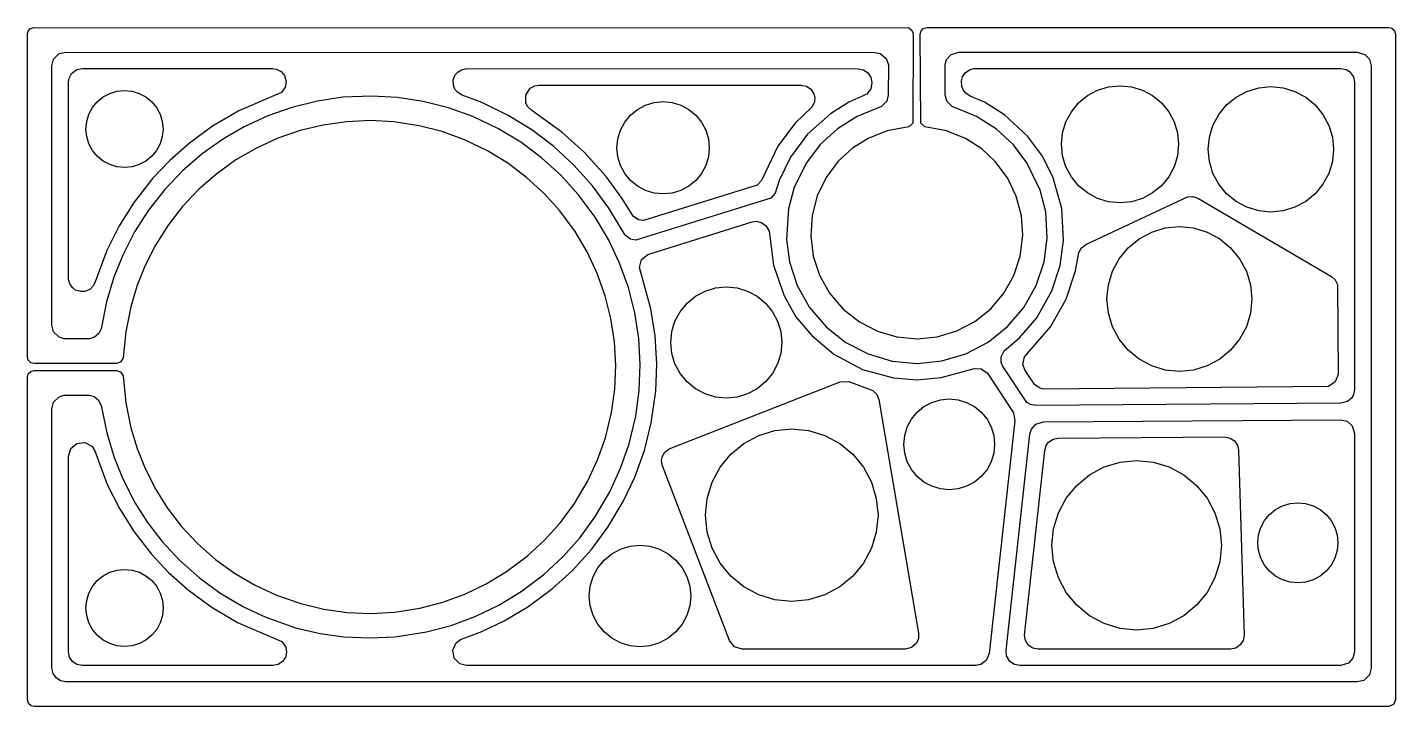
# Model space of a CAD drawing. Header units: millimetres. Extents: x 0 to 200, y 0 to 99.
import ezdxf

# ---------------------------------------------------------------- set-up
doc = ezdxf.new("R2010")
doc.units = ezdxf.units.MM

msp = doc.modelspace()

# ---------------------------------------------------------------- linework, layer by layer
for points in [[(199, 0), (1, 0), (0.55, 0.11), (0.15, 0.47), (0, 1), (0, 48.13), (0.13, 48.63), (0.5, 48.99), (0.98, 49.12), (13.03, 49.13), (13.61, 48.94), (14.01, 48.31), (14.38, 44.41), (15.12, 40.72), (16.03, 37.71), (17.2, 34.8), (18.77, 31.72), (20.45, 29.07), (22.55, 26.33), (24.91, 23.81), (27.5, 21.52), (30.3, 19.49), (33.28, 17.74), (36.41, 16.29), (39.97, 15.05), (43.33, 14.25), (46.75, 13.77), (50.2, 13.63), (53.65, 13.81), (57.38, 14.39), (60.72, 15.26), (63.96, 16.44), (67.08, 17.93), (70.04, 19.72), (73.06, 21.98), (75.6, 24.31), (77.91, 26.88), (79.96, 29.66), (81.88, 32.9), (83.34, 36.04), (84.49, 39.29), (85.38, 42.96), (85.85, 46.38), (86, 49.83), (85.81, 53.28), (85.3, 56.69), (84.46, 60.04), (83.3, 63.3), (81.84, 66.43), (80.08, 69.4), (77.85, 72.44), (75.53, 75), (72.98, 77.33), (70.22, 79.41), (67.28, 81.21), (63.88, 82.84), (60.63, 84.02), (57.29, 84.88), (53.56, 85.45), (50.11, 85.62), (46.66, 85.47), (43.24, 84.98), (39.88, 84.17), (36.62, 83.05), (33.48, 81.61), (30.49, 79.88), (27.68, 77.87), (25.07, 75.6), (22.7, 73.09), (20.57, 70.36), (18.72, 67.45), (17.16, 64.37), (16, 61.45), (15.1, 58.44), (14.37, 54.75), (14.01, 50.95), (13.61, 50.31), (13.03, 50.12), (0.99, 50.12), (0.51, 50.25), (0.14, 50.62), (0, 51.12), (0, 98.25), (0.11, 98.7), (0.48, 99.1), (1, 99.25), (128.83, 99.2), (129.3, 98.85), (129.5, 98.29), (129.41, 85.26), (128.83, 84.74), (125.67, 84.13), (122.91, 83.03), (120.63, 81.59), (118.53, 79.68), (116.75, 77.3), (115.46, 74.62), (114.7, 71.75), (114.51, 68.79), (114.88, 65.84), (115.81, 63.02), (117.26, 60.42), (119.27, 58.06), (121.61, 56.22), (124.25, 54.86), (127.1, 54.02), (130.06, 53.75), (133.01, 54.05), (135.86, 54.9), (138.49, 56.28), (140.81, 58.14), (142.73, 60.41), (144.18, 63), (145.12, 65.82), (145.5, 68.9), (145.3, 71.73), (144.55, 74.61), (143.26, 77.28), (141.48, 79.66), (139.5, 81.5), (137.11, 83.03), (134.35, 84.13), (131.18, 84.73), (130.6, 85.25), (130.5, 98.28), (130.63, 98.73), (130.96, 99.09), (131.5, 99.25), (199, 99.25), (199.45, 99.14), (199.85, 98.77), (200, 98.25), (200, 0.99), (199.71, 0.29), (199, 0), (199, 0)], [(5.6, 3.6), (4.83, 3.75), (4.19, 4.19), (3.75, 4.83), (3.6, 5.6), (3.6, 43.52), (3.84, 44.47), (4.66, 45.29), (5.4, 45.52), (9.05, 45.52), (9.77, 45.3), (10.36, 44.84), (10.8, 44), (11.6, 39.99), (12.68, 36.39), (13.98, 33.18), (15.76, 29.75), (17.58, 26.89), (19.66, 24.18), (22.24, 21.39), (25.14, 18.81), (28.14, 16.61), (31.48, 14.63), (34.84, 13.05), (39.2, 11.53), (42.81, 10.69), (46.28, 10.21), (50.07, 10.03), (53.78, 10.21), (58.34, 10.92), (61.93, 11.87), (65.57, 13.22), (68.92, 14.84), (72.18, 16.82), (75.47, 19.31), (78.32, 21.95), (80.79, 24.73), (83.04, 27.81), (85.13, 31.37), (86.72, 34.82), (87.98, 38.42), (88.94, 42.44), (89.45, 46.2), (89.59, 50), (89.38, 53.79), (88.79, 57.55), (87.86, 61.23), (86.57, 64.8), (84.95, 68.24), (82.99, 71.52), (80.53, 74.83), (77.98, 77.64), (75.16, 80.2), (72.12, 82.47), (68.85, 84.44), (65.13, 86.22), (61.55, 87.5), (57.85, 88.43), (54.08, 89.01), (50.35, 89.22), (46.09, 89.03), (42.42, 88.49), (38.65, 87.56), (35.14, 86.33), (31.69, 84.73), (28.66, 82.98), (25.57, 80.78), (22.69, 78.3), (20.07, 75.55), (17.72, 72.56), (15.67, 69.36), (13.94, 65.98), (12.65, 62.76), (11.57, 59.16), (10.79, 55.22), (10.43, 54.5), (9.82, 53.97), (9.06, 53.74), (5.4, 53.73), (4.66, 53.96), (3.84, 54.78), (3.6, 55.73), (3.6, 93.65), (3.84, 94.59), (4.66, 95.41), (5.6, 95.65), (123.87, 95.6), (124.63, 95.44), (125.53, 94.7), (125.86, 93.78), (125.84, 89.4), (125.61, 88.49), (124.83, 87.68), (121.31, 86.25), (118.42, 84.43), (115.89, 82.12), (113.89, 79.48), (112.1, 75.9), (111.24, 72.73), (110.94, 68.27), (111.38, 65.01), (112.53, 61.54), (114.33, 58.34), (116.81, 55.45), (119.63, 53.21), (122.88, 51.53), (126.39, 50.5), (130.04, 50.15), (133.68, 50.51), (137.19, 51.56), (140.43, 53.26), (143.29, 55.54), (145.66, 58.33), (147.46, 61.52), (148.62, 65), (149.06, 68.43), (148.85, 72.28), (148.04, 75.46), (146.11, 79.48), (144.13, 82.09), (141.67, 84.37), (138.72, 86.24), (135.17, 87.68), (134.39, 88.49), (134.17, 89.4), (134.14, 93.83), (134.37, 94.58), (135.02, 95.31), (136.14, 95.65), (194.4, 95.65), (195.51, 95.31), (196.16, 94.59), (196.4, 93.65), (196.4, 5.6), (196.16, 4.66), (195.34, 3.84), (194.4, 3.6), (5.6, 3.6), (5.6, 3.6)], [(9.92, 62.06), (9.67, 61.52), (9.12, 60.97), (8.39, 60.67), (7.81, 60.64), (7.06, 60.87), (6.59, 61.22), (6.24, 61.69), (6.01, 62.43), (6, 91.25), (6.09, 91.83), (6.45, 92.52), (7.24, 93.1), (8, 93.25), (35.82, 93.24), (36.4, 93.15), (37.08, 92.79), (37.57, 92.2), (37.82, 91.28), (37.69, 90.52), (37.14, 89.73), (30.93, 87.04), (27.06, 84.8), (23.69, 82.35), (20.82, 79.82), (18.3, 77.16), (15.59, 73.7), (13.41, 70.23), (11.6, 66.64), (9.92, 62.06), (9.92, 62.06)], [(63.55, 89.34), (62.87, 89.76), (62.5, 90.22), (62.28, 90.78), (62.26, 91.57), (62.55, 92.31), (62.95, 92.76), (63.46, 93.07), (64.23, 93.22), (121.45, 93.2), (122.22, 93.04), (122.87, 92.61), (123.3, 91.95), (123.45, 91.18), (123.29, 90.28), (122.7, 89.5), (120.06, 88.31), (117.38, 86.64), (114.05, 83.66), (111.55, 80.27), (109.91, 76.89), (109.32, 75.04), (108.67, 74.28), (88.92, 68.15), (88.15, 68.3), (87.36, 68.89), (85, 72.83), (82.6, 76.1), (79.9, 79.12), (76.93, 81.85), (73.72, 84.28), (70.3, 86.39), (66.42, 88.28), (63.55, 89.34), (63.55, 89.34)], [(137.81, 89.2), (137.16, 89.63), (136.8, 90.1), (136.6, 90.65), (136.56, 91.43), (136.7, 92), (137.13, 92.66), (137.79, 93.1), (138.36, 93.24), (192, 93.25), (192.77, 93.1), (193.27, 92.8), (193.85, 92.02), (194, 91.25), (194, 46.32), (193.85, 45.56), (193.55, 45.05), (192.95, 44.56), (192.01, 44.32), (147.4, 44), (146.62, 44.15), (146.11, 44.46), (142.54, 49.78), (142.35, 50.33), (142.36, 51.11), (142.79, 51.99), (145.04, 53.89), (147.54, 56.82), (149.73, 60.73), (150.96, 64.47), (151.44, 68.1), (151.21, 72.77), (149.93, 77.25), (148.37, 80.41), (146.21, 83.35), (142.83, 86.48), (139.9, 88.33), (137.81, 89.2), (137.81, 89.2)], [(19.83, 84.39), (19.72, 83.3), (19.4, 82.24), (18.88, 81.27), (18.18, 80.41), (17.33, 79.71), (16.36, 79.19), (15.3, 78.87), (14.2, 78.76), (13.1, 78.87), (12.05, 79.19), (11.07, 79.71), (10.22, 80.41), (9.52, 81.27), (9, 82.24), (8.68, 83.3), (8.57, 84.39), (8.68, 85.49), (9, 86.55), (9.52, 87.52), (10.22, 88.38), (11.07, 89.08), (12.05, 89.6), (13.1, 89.92), (14.2, 90.03), (15.3, 89.92), (16.36, 89.6), (17.33, 89.08), (18.18, 88.38), (18.88, 87.52), (19.4, 86.55), (19.72, 85.49), (19.83, 84.39), (19.83, 84.39)], [(73.73, 87.11), (73.14, 87.65), (72.87, 88.18), (72.84, 89.36), (73.48, 90.35), (74.18, 90.73), (74.77, 90.82), (113.1, 90.8), (113.88, 90.64), (114.53, 90.2), (114.96, 89.53), (115.09, 88.94), (115.05, 88.35), (114.71, 87.62), (112.23, 85.23), (109.72, 81.88), (107.33, 76.87), (106.68, 76.17), (90.06, 71.01), (89.31, 71.14), (88.53, 71.68), (86.94, 74.25), (84.59, 77.45), (81.37, 81.04), (78.14, 83.96), (73.73, 87.11), (73.73, 87.11)], [(168.28, 82.17), (168.12, 80.5), (167.63, 78.89), (166.84, 77.41), (165.77, 76.11), (164.47, 75.05), (162.99, 74.26), (161.39, 73.77), (159.72, 73.6), (158.05, 73.77), (156.44, 74.26), (154.96, 75.05), (153.66, 76.11), (152.6, 77.41), (151.8, 78.89), (151.32, 80.5), (151.15, 82.17), (151.32, 83.84), (151.8, 85.45), (152.6, 86.93), (153.66, 88.22), (154.96, 89.29), (156.44, 90.08), (158.05, 90.57), (159.72, 90.73), (161.39, 90.57), (162.99, 90.08), (164.47, 89.29), (165.77, 88.22), (166.84, 86.93), (167.63, 85.45), (168.12, 83.84), (168.28, 82.17), (168.28, 82.17)], [(190.93, 81.43), (190.75, 79.64), (190.23, 77.92), (189.38, 76.34), (188.24, 74.95), (186.86, 73.81), (185.27, 72.96), (183.55, 72.44), (181.77, 72.27), (179.98, 72.44), (178.26, 72.96), (176.68, 73.81), (175.29, 74.95), (174.15, 76.34), (173.3, 77.92), (172.78, 79.64), (172.6, 81.43), (172.78, 83.21), (173.3, 84.93), (174.15, 86.52), (175.29, 87.91), (176.68, 89.05), (178.26, 89.89), (179.98, 90.41), (181.77, 90.59), (183.55, 90.41), (185.27, 89.89), (186.86, 89.05), (188.24, 87.91), (189.38, 86.52), (190.23, 84.93), (190.75, 83.21), (190.93, 81.43), (190.93, 81.43)], [(99.68, 81.66), (99.55, 80.34), (99.16, 79.08), (98.54, 77.91), (97.7, 76.89), (96.68, 76.05), (95.51, 75.42), (94.24, 75.04), (92.93, 74.91), (91.61, 75.04), (90.34, 75.42), (89.17, 76.05), (88.15, 76.89), (87.31, 77.91), (86.69, 79.08), (86.3, 80.34), (86.17, 81.66), (86.3, 82.98), (86.69, 84.24), (87.31, 85.41), (88.15, 86.43), (89.17, 87.27), (90.34, 87.9), (91.61, 88.28), (92.93, 88.41), (94.24, 88.28), (95.51, 87.9), (96.68, 87.27), (97.7, 86.43), (98.54, 85.41), (99.16, 84.24), (99.55, 82.98), (99.68, 81.66), (99.68, 81.66)], [(145.84, 49.1), (145.52, 50), (145.74, 51.11), (149.55, 55.51), (151.83, 59.53), (153.23, 63.66), (153.69, 66.35), (154.09, 67.05), (154.73, 67.52), (169.59, 74.5), (170.36, 74.54), (171.09, 74.28), (190.61, 62.84), (191.18, 62.34), (191.52, 61.67), (191.59, 48.51), (191.15, 47.44), (190.19, 46.79), (148.5, 46.41), (147.92, 46.56), (147.26, 47), (145.84, 49.1), (145.84, 49.1)], [(64.17, 6), (63.21, 6.24), (62.39, 7.09), (62.18, 8.25), (62.67, 9.32), (63.3, 9.8), (66.44, 10.98), (69.69, 12.53), (73.14, 14.58), (76.75, 17.25), (79.61, 19.85), (82.46, 22.98), (84.86, 26.21), (87.11, 29.96), (88.78, 33.52), (90.19, 37.43), (91.19, 41.47), (91.85, 46.11), (91.99, 50.02), (91.75, 54.16), (91.12, 58.13), (89.46, 64.16), (89.77, 65.31), (90.68, 66.08), (105.92, 70.82), (106.51, 70.91), (107.28, 70.75), (107.94, 70.31), (108.43, 69.46), (109.04, 64.49), (110.6, 60.04), (112.35, 56.97), (114.67, 54.22), (117.9, 51.5), (122.05, 49.28), (126.6, 48.04), (130.05, 47.75), (133.55, 48.07), (138.44, 49.43), (139.4, 49.36), (140.35, 48.71), (144.13, 42.92), (144.35, 41.77), (140.6, 7.78), (140.15, 6.72), (139.37, 6.15), (138.61, 6), (64.17, 6), (64.17, 6)], [(178.99, 59.57), (178.78, 57.5), (178.18, 55.51), (177.2, 53.68), (175.88, 52.08), (174.28, 50.76), (172.45, 49.78), (170.46, 49.18), (168.39, 48.97), (166.33, 49.18), (164.34, 49.78), (162.51, 50.76), (160.9, 52.08), (159.59, 53.68), (158.61, 55.51), (158.01, 57.5), (157.8, 59.57), (158.01, 61.63), (158.61, 63.62), (159.59, 65.45), (160.9, 67.06), (162.51, 68.37), (164.34, 69.35), (166.33, 69.96), (168.39, 70.16), (170.46, 69.96), (172.45, 69.35), (174.28, 68.37), (175.88, 67.06), (177.2, 65.45), (178.18, 63.62), (178.78, 61.63), (178.99, 59.57), (178.99, 59.57)], [(110.29, 53.2), (110.13, 51.62), (109.67, 50.09), (108.92, 48.69), (107.91, 47.46), (106.68, 46.45), (105.27, 45.7), (103.75, 45.23), (102.16, 45.08), (100.58, 45.23), (99.05, 45.7), (97.65, 46.45), (96.42, 47.46), (95.41, 48.69), (94.66, 50.09), (94.2, 51.62), (94.04, 53.2), (94.2, 54.79), (94.66, 56.31), (95.41, 57.71), (96.42, 58.95), (97.65, 59.96), (99.05, 60.71), (100.58, 61.17), (102.16, 61.33), (103.75, 61.17), (105.27, 60.71), (106.68, 59.96), (107.91, 58.95), (108.92, 57.71), (109.67, 56.31), (110.13, 54.79), (110.29, 53.2), (110.29, 53.2)], [(92.84, 35.16), (92.7, 35.93), (92.8, 36.5), (93.19, 37.18), (93.8, 37.66), (118.83, 47.44), (120.06, 47.51), (123.6, 46.2), (124.17, 45.62), (124.46, 44.87), (130.28, 10.74), (130.26, 9.97), (129.96, 9.26), (129.24, 8.63), (128.31, 8.4), (104.47, 8.4), (103.34, 8.75), (102.61, 9.68), (92.84, 35.16), (92.84, 35.16)], [(141.38, 38.32), (141.26, 37.02), (140.88, 35.78), (140.27, 34.63), (139.44, 33.62), (138.44, 32.8), (137.29, 32.19), (136.04, 31.81), (134.75, 31.68), (133.45, 31.81), (132.21, 32.19), (131.06, 32.8), (130.05, 33.62), (129.23, 34.63), (128.62, 35.78), (128.24, 37.02), (128.11, 38.32), (128.24, 39.61), (128.62, 40.86), (129.23, 42), (130.05, 43.01), (131.06, 43.84), (132.21, 44.45), (133.45, 44.83), (134.75, 44.95), (136.04, 44.83), (137.29, 44.45), (138.44, 43.84), (139.44, 43.01), (140.27, 42), (140.88, 40.86), (141.26, 39.61), (141.38, 38.32), (141.38, 38.32)], [(124.34, 27.97), (124.09, 25.51), (123.38, 23.15), (122.21, 20.97), (120.64, 19.06), (118.74, 17.49), (116.56, 16.33), (114.19, 15.61), (111.73, 15.37), (109.27, 15.61), (106.91, 16.33), (104.73, 17.49), (102.82, 19.06), (101.25, 20.97), (100.09, 23.15), (99.37, 25.51), (99.13, 27.97), (99.37, 30.43), (100.09, 32.8), (101.25, 34.97), (102.82, 36.88), (104.73, 38.45), (106.91, 39.62), (109.27, 40.33), (111.73, 40.58), (114.19, 40.33), (116.56, 39.62), (118.74, 38.45), (120.64, 36.88), (122.21, 34.97), (123.38, 32.8), (124.09, 30.43), (124.34, 27.97), (124.34, 27.97)], [(145.05, 6), (144.28, 6.15), (143.63, 6.59), (143.13, 7.44), (143.07, 8.22), (146.55, 39.82), (146.78, 40.56), (147.42, 41.27), (148.52, 41.6), (191.99, 41.92), (192.93, 41.69), (193.66, 41.03), (194, 39.92), (194, 8), (193.76, 7.06), (193.11, 6.34), (192, 6), (145.05, 6), (145.05, 6)], [(6, 36.62), (6.34, 37.73), (7.24, 38.47), (8.39, 38.58), (9.42, 38.04), (9.85, 37.39), (11.67, 32.46), (13.46, 28.94), (15.61, 25.52), (18.13, 22.28), (20.62, 19.61), (23.48, 17.06), (26.88, 14.57), (30.73, 12.31), (37.21, 9.5), (37.76, 8.71), (37.89, 7.96), (37.72, 7.2), (37.29, 6.57), (36.64, 6.15), (35.89, 6), (8, 6), (7.23, 6.15), (6.59, 6.59), (6.15, 7.23), (6, 8), (6, 36.62), (6, 36.62)], [(147.73, 8.4), (146.96, 8.55), (146.31, 8.99), (145.88, 9.65), (145.73, 10.42), (148.7, 37.44), (148.93, 38.17), (149.28, 38.64), (149.92, 39.07), (150.67, 39.22), (175.03, 39.4), (175.79, 39.25), (176.43, 38.84), (176.87, 38.21), (177.04, 37.46), (177.86, 10.46), (177.72, 9.68), (177.29, 9.01), (176.64, 8.56), (175.86, 8.4), (147.73, 8.4), (147.73, 8.4)], [(174.53, 23.58), (174.29, 21.16), (173.59, 18.83), (172.44, 16.69), (170.9, 14.82), (169.03, 13.28), (166.88, 12.13), (164.56, 11.43), (162.14, 11.19), (159.73, 11.43), (157.4, 12.13), (155.26, 13.28), (153.38, 14.82), (151.84, 16.69), (150.7, 18.83), (149.99, 21.16), (149.76, 23.58), (149.99, 25.99), (150.7, 28.32), (151.84, 30.46), (153.38, 32.33), (155.26, 33.87), (157.4, 35.02), (159.73, 35.72), (162.14, 35.96), (164.56, 35.72), (166.88, 35.02), (169.03, 33.87), (170.9, 32.33), (172.44, 30.46), (173.59, 28.32), (174.29, 25.99), (174.53, 23.58), (174.53, 23.58)], [(191.55, 23.94), (191.44, 22.8), (191.11, 21.7), (190.57, 20.69), (189.84, 19.8), (188.95, 19.07), (187.94, 18.53), (186.84, 18.2), (185.7, 18.09), (184.56, 18.2), (183.46, 18.53), (182.45, 19.07), (181.57, 19.8), (180.84, 20.69), (180.3, 21.7), (179.97, 22.8), (179.85, 23.94), (179.97, 25.08), (180.3, 26.18), (180.84, 27.19), (181.57, 28.07), (182.45, 28.8), (183.46, 29.34), (184.56, 29.67), (185.7, 29.79), (186.84, 29.67), (187.94, 29.34), (188.95, 28.8), (189.84, 28.07), (190.57, 27.19), (191.11, 26.18), (191.44, 25.08), (191.55, 23.94), (191.55, 23.94)], [(96.96, 16.16), (96.82, 14.71), (96.4, 13.32), (95.71, 12.04), (94.79, 10.91), (93.66, 9.99), (92.38, 9.31), (90.99, 8.88), (89.54, 8.74), (88.09, 8.88), (86.7, 9.31), (85.42, 9.99), (84.29, 10.91), (83.37, 12.04), (82.68, 13.32), (82.26, 14.71), (82.12, 16.16), (82.26, 17.61), (82.68, 19), (83.37, 20.28), (84.29, 21.41), (85.42, 22.33), (86.7, 23.02), (88.09, 23.44), (89.54, 23.58), (90.99, 23.44), (92.38, 23.02), (93.66, 22.33), (94.79, 21.41), (95.71, 20.28), (96.4, 19), (96.82, 17.61), (96.96, 16.16), (96.96, 16.16)], [(19.85, 14.42), (19.74, 13.32), (19.42, 12.26), (18.9, 11.29), (18.19, 10.43), (17.34, 9.73), (16.37, 9.21), (15.31, 8.89), (14.21, 8.78), (13.11, 8.89), (12.05, 9.21), (11.08, 9.73), (10.22, 10.43), (9.52, 11.29), (9, 12.26), (8.68, 13.32), (8.57, 14.42), (8.68, 15.52), (9, 16.58), (9.52, 17.55), (10.22, 18.41), (11.08, 19.11), (12.05, 19.63), (13.11, 19.95), (14.21, 20.06), (15.31, 19.95), (16.37, 19.63), (17.34, 19.11), (18.19, 18.41), (18.9, 17.55), (19.42, 16.58), (19.74, 15.52), (19.85, 14.42), (19.85, 14.42)]]:
    msp.add_lwpolyline(points)

doc.saveas('drawing.dxf')
